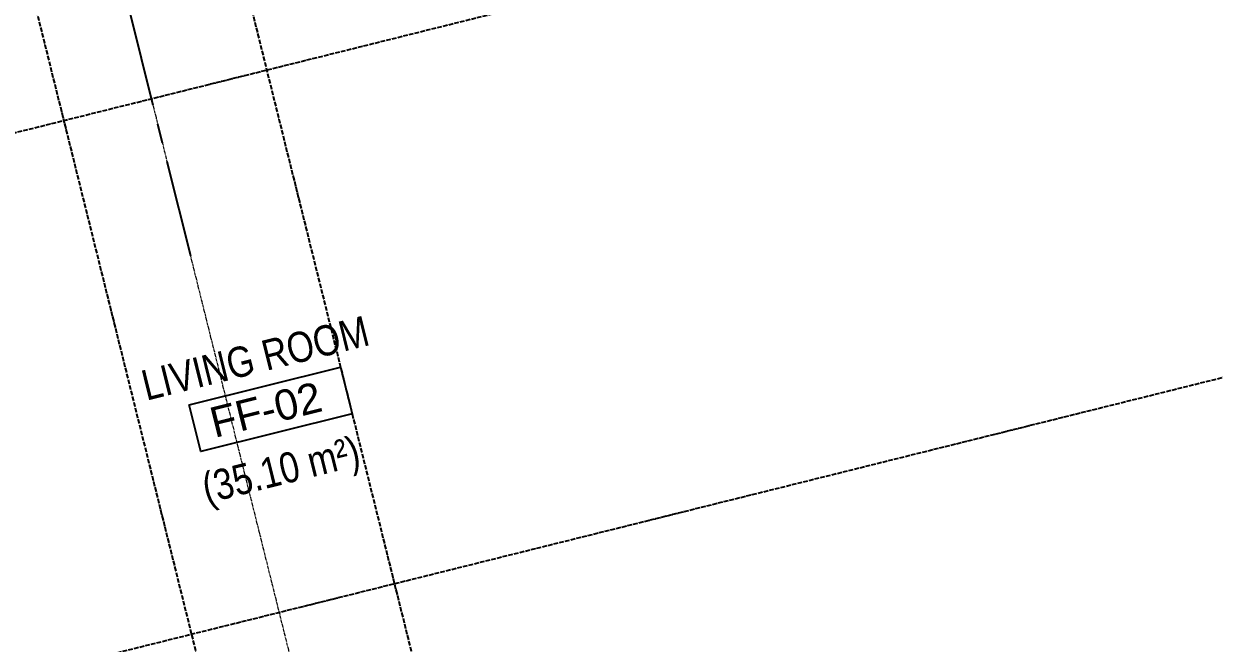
# Model space of a CAD drawing. Header units: inches. Extents: x 122939 to 389145, y 29603 to 529479.
# Drawn here: x 342125 to 345200, y 494810 to 496409 of the extents above; entities that cross this region are included whole.
import ezdxf
from ezdxf.enums import TextEntityAlignment as Align

# ---------------------------------------------------------------- set-up
doc = ezdxf.new("R2010")
doc.units = ezdxf.units.IN
doc.header["$MEASUREMENT"] = 0
for name, pattern in [('ACAD_ISO04W100', [30, 24, -3, 0, -3]), ('ACAD_ISO10W100', [18, 12, -3, 0, -3]), ('CENTER', [2, 1.25, -0.25, 0.25, -0.25]), ('CENTERX2', [4, 2.5, -0.5, 0.5, -0.5])]:
    doc.linetypes.add(name, pattern=pattern)
for name, color, linetype in [('0 toilet wall finishing', 8, 'Continuous'), ('A-TXT3', 2, 'Continuous'), ('hatch', 8, 'Continuous'), ('Layer7', 8, 'Continuous')]:
    doc.layers.add(name, color=color, linetype=linetype)
doc.layers.add('CUTTING LN', color=162, linetype='ACAD_ISO10W100', lineweight=25)
doc.styles.add('ARIAL-REG', font='arial.ttf', dxfattribs={"height": 50})

# ---------------------------------------------------------------- blocks, each defined once
blk = doc.blocks.new('XCROSS')
at = {"layer": 'CUTTING LN', "linetype": 'ACAD_ISO04W100', "ltscale": 0.5}
for p, q in [((12259.1, 1980.9, 0), (12259.1, -4042.7, 0)), ((12799.4, 1980.9, 0), (12799.4, -4042.7, 0)), ((8286.1, -305.3, 0), (17078.1, -305.3, 0)), ((8286.1, -1671.7, 0), (17078.1, -1671.7, 0))]:
    blk.add_line(p, q, dxfattribs=at)

msp = doc.modelspace()

# ---------------------------------------------------------------- linework, layer by layer
at = {"layer": 'A-TXT3', "elevation": 0}
msp.add_lwpolyline([(342552.762, 495425.54), (342943.474, 495522.748), (342973.541, 495401.9), (342582.829, 495304.691)], close=True, dxfattribs=at)
at = {"layer": 'hatch', "linetype": 'CENTER', "ltscale": 200}
msp.add_line((342556.276, 495810.351, 0.001), (338368.096, 512643.987, 0.001), dxfattribs=at)
at = {"layer": 'Layer7', "linetype": 'CENTERX2', "lineweight": 0, "ltscale": 3}
msp.add_line((343380.258, 492498.542, 0), (341751.178, 499046.335, 0), dxfattribs=at)

# ---------------------------------------------------------------- block references
at = {"layer": '0 toilet wall finishing', "rotation": 13.97142328298568}
msp.add_blockref('XCROSS', (330258.149, 493495.94, 0), dxfattribs=at)

# ---------------------------------------------------------------- texts
at = {"layer": 'A-TXT3', "style": 'ARIAL-REG'}
msp.add_text('FF-02', height=78.4, rotation=13.971423, dxfattribs=at).set_placement((342750.22, 495413.274, 0), align=Align.MIDDLE_CENTER)
at = {"layer": 'A-TXT3', "char_height": 78.4, "width": 1464.93576, "attachment_point": 5, "rotation": 13.971423, "style": 'ARIAL-REG'}
for s, insert in [('{\\fArial Narrow|b0|i0|c0|p34;LIVING ROOM}', (342723.172, 495545.805, 0)), ('{\\fArial Narrow|b0|i0|c0|p34;\\P(35.10 m²)}', (342776.139, 495310.676, 0))]:
    msp.add_mtext(s, dxfattribs=dict(at, insert=insert))

doc.saveas('drawing.dxf')
